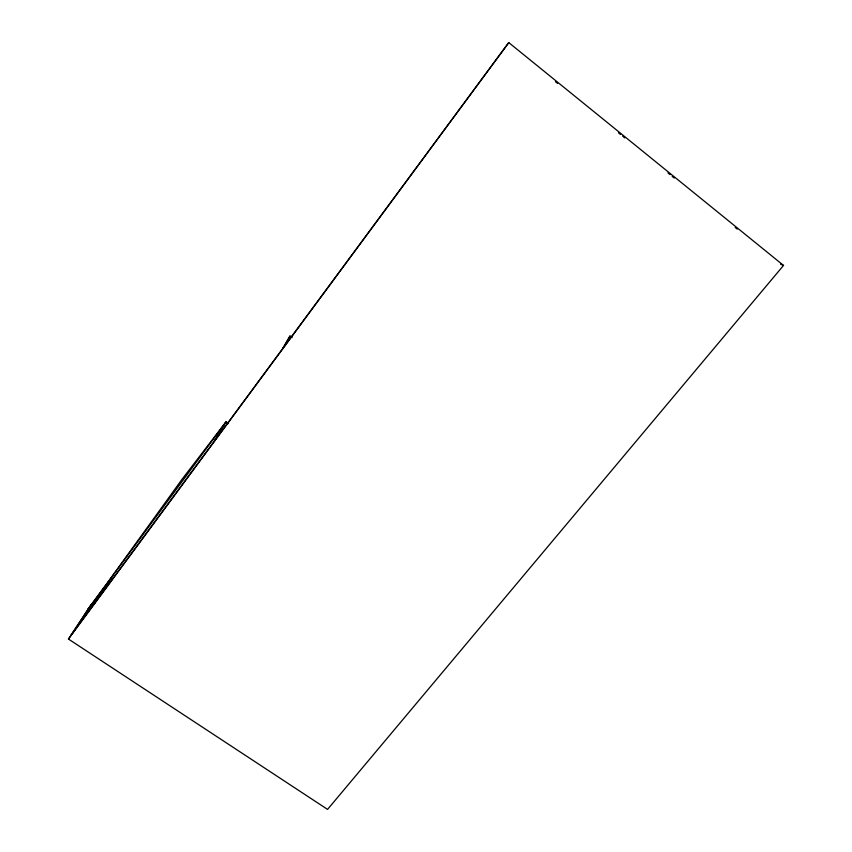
<?xml version="1.0" encoding="UTF-8"?>
<svg xmlns="http://www.w3.org/2000/svg" width="852" height="852" viewBox="0 0 852 852"><rect width="100%" height="100%" fill="white"/><g stroke="black" fill="none" stroke-linecap="round" stroke-linejoin="round"><path stroke-width="1.28" d="M284.376 346.146L289.989 336.029L292.108 337.584M282.576 348.585L289.989 336.029M213.927 441.592L226.078 421.761L228.24 423.295M94.21 603.78L112.453 575.814L182.083 479.229L226.078 421.761M72.473 633.228L91.473 604.313L93.006 605.335M70.908 635.347L508.772 42.6L783.531 265.43L327.562 809.4L68.469 639.064L89.982 606.336M88.235 608.882L225.492 422.603L227.654 424.147M87.873 609.436L112.23 576.41M68.469 639.064L508.772 42.6M780.634 264.28L783.531 265.43M555.483 81.728L557.549 83.411M618.488 132.816L620.554 134.488M622.737 136.256L624.793 137.928M667.968 172.935L670.023 174.607M672.185 176.353L674.251 178.036M735.191 227.441L737.257 229.113"/></g></svg>
